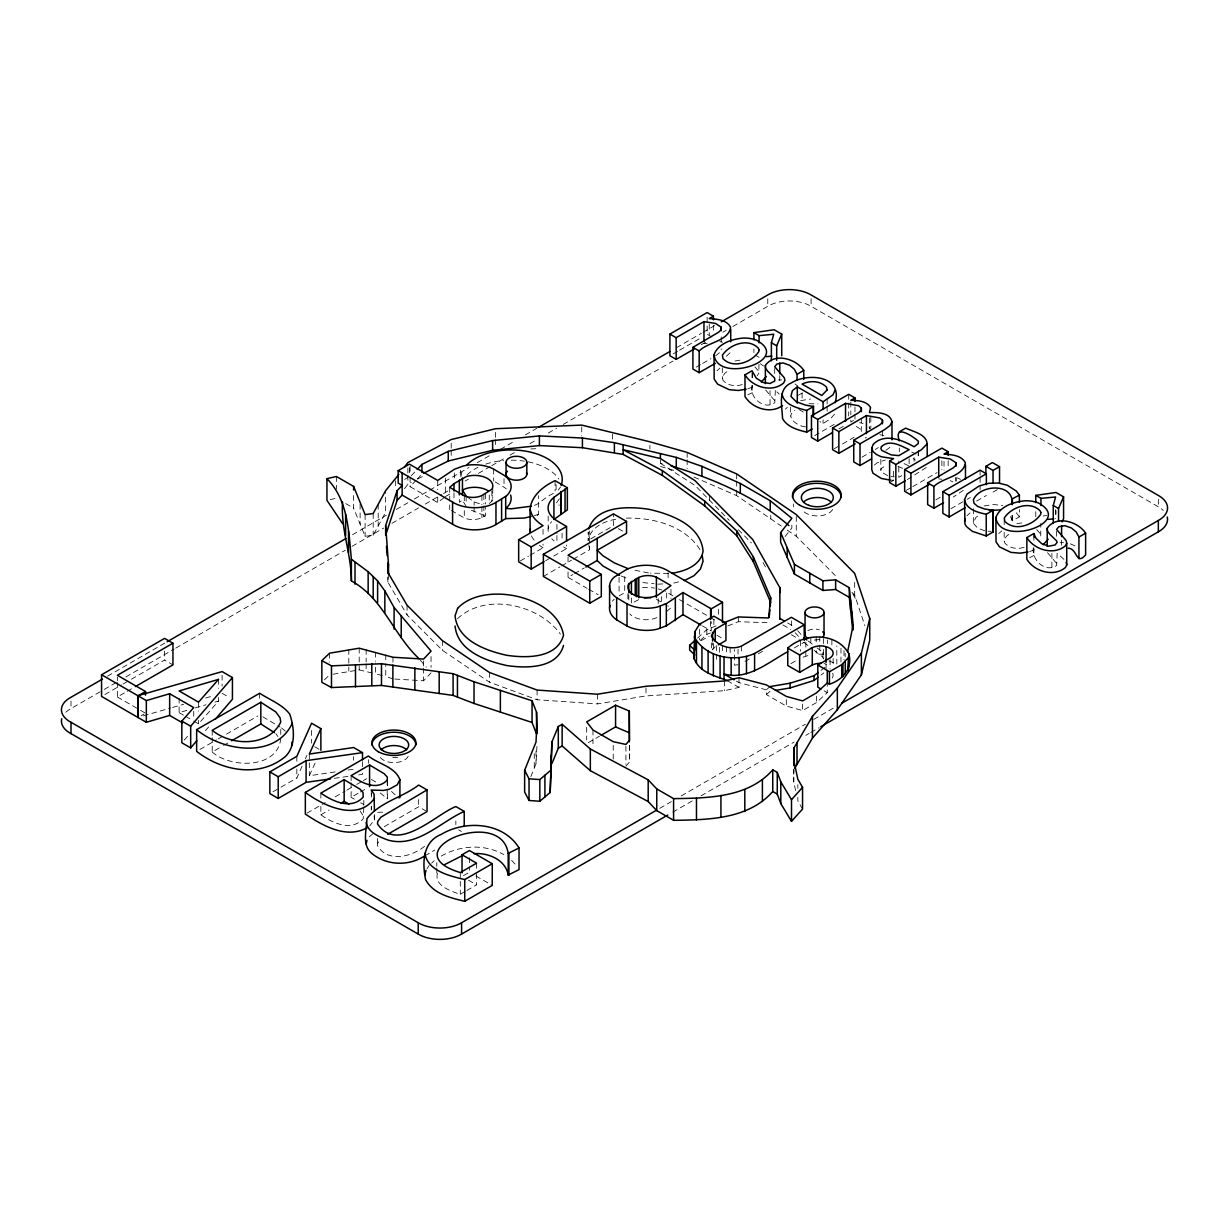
<?xml version="1.0" encoding="UTF-8"?>
<svg xmlns="http://www.w3.org/2000/svg" width="1229" height="1229" viewBox="0 0 1229 1229"><rect width="100%" height="100%" fill="white"/><g stroke="black" fill="none" stroke-linecap="round" stroke-linejoin="round"><path stroke-width="0.75" stroke-dasharray="5 3.75" d="M795.609 790.539L793.75 781.89L793.888 769.769M984.736 530.759L977.623 528.117L973.353 523.262L975.672 517.639L979.544 514.782M758.954 364.276L758.861 373.232L757.218 375.705M1040.733 535.967L1040.809 523.385M530.82 776.651L535.998 763.793L536.919 746.31M742.239 384.539C735.679 386.812 727.676 385.691 722.944 380.299L722.437 376.888L724.926 373.155L729.043 370.206M1024.095 547.274C1017.535 549.547 1009.531 548.411 1004.8 543.034L1004.308 539.608L1006.781 535.89L1010.899 532.94M738.998 677.732L738.998 687.41L724.603 690.667L645.993 695.937L597.494 703.894L537.088 699.747L489.465 682.172L442.363 650.264L407.06 614.915L387.842 582.054L388.502 574.204M424.558 846.305C411.838 856.874 387.135 862.958 377.503 845.629L377.733 843.186L379.869 840.298M460.814 476.944L461.996 471.767A50.988 29.435 0 0 1 463.64 468.833M805.533 426.832C797.882 426.555 784.025 416.923 794.84 410.455M363.799 807.637L363.2 818.791C351.417 831.833 332.613 823.077 320.877 814.796L320.877 805.763M465.176 891.44L460.291 894.266C450.813 891.24 432.439 885.064 438 871.807M887.63 475.638L881.838 472.182L880.84 470.2L881.516 468.249L886.8 465.146M775.299 390.484L774.808 402.682C764.576 410.594 748.569 397.551 752.348 385.43M1057.17 553.219L1056.663 565.401C1044.711 574.081 1028.811 557.52 1034.204 544.555M280.965 787.174L296.834 778.018L302.257 765.821M305.36 758.861L306.912 755.374M335.164 771.935L309.324 775.745L315.484 762.18M353.614 495.456L353.614 508.115L365.105 536.305L373.186 535.214L385.599 512.401L385.599 490.709M374.415 814.566L374.415 819.989L369.806 825.78M834.537 414.127L830.358 418.966L823.092 423.467L819.866 421.608M427.047 868.703L429.105 865.523M558.289 490.079L560.501 487.007M559.395 498.774L556.092 503.383L559.303 505.227M730.072 352.815L724.664 357.731M404.479 488.727L407.874 484.257L411.208 482.49M785.116 536.535L791.845 527.963L791.845 523.124M625.914 766.128L629.509 761.903L629.509 745.619M715.232 646.684L712.59 649.772L712.59 642.828M205.412 730.717L210.328 725.002M193.69 721.054L198.545 723.85L218.516 701.083L218.516 697.473M184.212 740.088L188.959 734.712M394.878 679.053L423.606 680.774L431.056 672.801M411.269 475.715L414.834 471.951M444.068 497.622L437.708 502.6L410.087 486.653L416.017 480.37M417.199 479.11L421.946 474.071M537.242 515.596L538.41 514.367L538.41 495.625M457.587 618.648C485.639 592.163 539.024 604.453 560.424 634.133M926.251 467.512L906.987 479.786M324.425 679.852L328.281 676.134M785.377 409.165L787.313 407.337M967.008 515.765L970.034 512.939M431.64 863.142L434.16 860.761M766.358 694.569L769.984 691.328L769.984 686.581L766.358 689.822L766.358 694.569L786.33 706.091L802.629 710.562L816.409 702.619L827.271 692.649L827.271 682.971M697.596 638.066L706.844 629.632L719.088 624.701M700.238 640.401L706.844 634.379L710.331 632.966M716.937 370.82L719.917 368.132M998.793 533.555L1001.789 530.867M489.265 503.521L491.877 501.186A18.251 10.539 0 0 0 492.445 495.733M666.671 611.458L670.973 607.74L667.731 605.866M369.376 836.78L373.493 833.231M874.449 465.038L877.014 462.872L885.233 460.015M821.003 670.358L826.61 666.057L826.072 664.09L824.075 663.599M821.003 675.105L823.799 672.954M885.894 450.336L890.057 447.233M963.367 490.294L953.258 497.038M865.17 438.077L866.445 437.247M715.616 355.842L721.239 351.294L721.193 348.867M875.278 449.476L878.305 447.571M404.618 479.402L407.844 477.528M107.461 676.211L165.454 642.721M352.508 534.723L386.352 515.197M396.276 509.467L407.844 502.784M414.465 498.959L469.032 467.45M477.298 462.688L490.525 455.053M500.449 449.307L515.397 440.689M525.367 434.928L536.981 428.23M676.457 347.699L701.36 333.32M703.019 332.368L714.633 325.654M673.139 353.891L677.993 351.095M679.622 350.157L702.281 337.069M65.844 712.19A29.358 16.945 0 0 1 71.005 708.595L102.606 690.36M104.265 689.392L119.228 680.758M125.88 676.918L174.103 649.066M175.778 648.113L345.395 550.177M352.047 546.337L383.632 528.101M391.943 523.308L418.551 507.946M425.203 504.105L441.841 494.504M443.5 493.536L450.152 489.695M465.115 481.061L468.449 479.141M478.419 473.38L490.064 466.651M491.723 465.699L503.368 458.97M510.02 455.129L516.672 451.289M529.976 443.608L536.627 439.767M548.257 433.054L556.583 428.26M563.235 424.42L672.985 361.049M701.252 344.734L707.904 340.894M722.867 332.245L726.201 330.324M732.853 326.484L767.772 306.328A29.926 17.267 0 0 1 811.109 306.328L1158.348 506.794A30.111 17.39 0 0 1 1163.325 510.434M445.344 496.624L451.35 493.152M104.88 694.523L121.456 684.952M123.115 684L129.752 680.175M131.411 679.207L164.563 660.065L172.951 664.904M117.385 682.525L117.385 696.981L125.558 692.265M127.201 691.328L132.102 688.486M696.167 367.164L701.068 364.337M702.696 363.4L710.854 358.684M141.058 715.8L144.039 714.08M747.8 394.908L752.348 392.665M798.404 395.216L802.414 392.896M520.297 560.916L528.424 556.23M530.037 555.293L543.034 547.781L543.034 544.094M199.958 749.413L216.534 739.843M218.194 738.89L224.83 735.065M226.489 734.112L257.982 715.923M212.218 737.554L212.218 752.025L221.942 746.402M223.555 745.465L230.038 741.732M545.645 560.716L552.082 557.014M553.68 556.076L566.554 548.656L566.554 544.969M543.372 576.447L559.902 566.892M561.561 565.939L571.47 560.224M573.129 559.256L589.659 549.716L589.659 530.989M568.044 571.808L568.044 577.338L572.898 574.527M574.511 573.59L584.236 567.982M814.704 435.634L835.751 423.483M838.992 428.844L845.537 425.065M853.587 420.41L850.837 422.008L850.837 416.585M834.261 448.739L840.882 444.913M842.541 443.961L854.14 437.263M273.022 791.768L279.367 788.096M862.021 457.127L870.301 452.333M307.004 813.137L325.239 802.614M335.179 796.868L345.134 791.123M346.793 790.155L355.089 785.377M356.748 784.425L361.71 781.552M363.369 780.584L366.688 778.679M889.612 482.613L893.575 480.324L893.575 467.665M901.733 475.623L898.783 477.328L898.783 461.059M320.877 814.796L329.188 810.003M351.125 782.873L351.125 797.329L358.807 792.889M360.343 792.014L366.503 788.465M906.265 490.356L911.119 487.56M912.748 486.623L937.036 472.597M935.807 499.865L940.707 497.038M384.262 826.625L418.659 806.762L427.031 811.601M950.954 508.683L965.518 500.264M967.146 499.327L970.388 497.468M976.656 501.079L986.365 495.471M993.032 492.122L999.53 488.374M588.276 742.669L599.522 736.171M744.958 661.479L751.58 657.653M758.216 653.828L763.178 650.955M424.911 855.768L434.743 850.099M1010.499 516.61L1012.343 520.896L1019.379 516.841L1019.379 509.605M794.349 647.913L804.288 642.168M790.908 663.66L797.237 660.019M463.502 875.616L469.386 872.206L469.386 866.783M1029.656 557.643L1034.204 555.4M466.805 890.503L476.575 884.865L476.575 872.206M659.743 808.344L671.326 801.646M681.265 795.916L805.471 724.204M813.752 719.426L835.274 706.998M672.77 812.154L692.726 800.647M701.037 795.839L794.164 742.07M805.809 735.357L809.128 733.436M810.787 732.469L819.113 727.676M701.114 640.693L709.087 636.223M619.078 595.865L624.716 592.731L624.716 574.281M417.875 478.941L422.868 476.284M451.32 510.465L464.285 517.947A14.287 8.25 0 0 0 481.891 517.67L485.455 515.95L485.455 507.423M441.211 856.091C460.061 845.153 484.641 843.678 503.829 854.616M538.41 514.367L534.431 515.658M727.845 625.93L738.352 621.69L768.601 622.734M656.916 617.588L654.274 618.617A18.251 10.539 0 0 1 629.786 613.901M803.121 657.131L810.833 654.734M747.754 388.856L752.501 387.089M1029.61 551.575L1034.357 549.824M179.127 698.18L179.127 712.636L188.083 710.009M195.242 707.919L205.98 704.755M214.937 702.128L218.516 701.083M143.363 715.831L170.831 707.965M172.659 707.443L183.659 704.294M205.627 698.011L211.127 696.444M534.431 505.426L539.546 502.953A68.01 39.267 0 0 1 555.093 492.568M615.698 519.314C603.808 521.188 590.258 527.625 588.107 540.699L588.107 532.172M673.738 583.068L680.789 581.425M734.988 360.988L741.41 359.928M1016.844 523.723L1023.281 522.648M800.724 400.608L810.618 399.026M330.109 499.619L336.439 498.206M984.122 505.949L993.631 504.52L1002.864 505.518M333.074 674.214L359.191 669.897L373.877 673.415M738.045 664.705L734.527 665.227L734.527 649.573M348.084 770.03L353.614 769.216M1043.129 516.011L1046.816 515.489M334.303 778.341L349.343 776.206M358.745 774.884L362.509 774.347L362.509 768.924M808.974 403.726L817.93 403.865M817.101 647.898L822.938 652.43L823.415 654.212L816.179 654.166L816.179 650.694M626.283 518.146C653.229 517.424 685.106 525.72 700.131 549.87M668.438 573.436L650.356 573.144M657.838 584.159L663.138 583.913M530.836 448.923L538.379 448.616M377.672 812.323L383.602 812.123M778.326 379.945L781.69 379.93M1060.181 542.68L1063.546 542.65M889.95 480.063L893.575 480.324M891.133 476.545L894.19 476.852M648.482 572.944L633.626 570.01M642.859 582.577L654.089 583.76M703.971 343.337L707.213 343.705M938.726 478.864L941.967 479.233M987.993 531.128L991.265 531.512M879.841 434.667L883.881 435.588M660.403 460.138L660.403 463.302L665.688 464.562M382.311 675.52L375.429 673.891L375.429 663.03M859.532 422.622L863.096 423.498M766.358 689.822L738.998 682.663L735.679 680.743M719.917 341.601L722.452 342.292M660.526 466.528L674.736 470.584M467.481 497.13L474.117 501.893L482.214 504.627M471.46 510.219L485.455 515.95M392.957 678.946L385.752 676.349L385.752 663.691M828.991 660.833L836.826 664.274L836.826 645.839M898.046 466.452L902.916 468.418M621.29 576.017L628.08 578.844M856.244 426.417L861.345 429.72L861.268 431.947L861.345 418.874M694.001 477.082L736.693 495.64L781.291 526.058M1070.351 543.832L1076.819 546.659M950.201 480.662L952.89 481.845M957.207 477.835L960.494 479.341M911.749 452.057L915.958 454.054M904.098 463.625L910.781 466.851M360.65 802.829L363.738 804.396M755.205 355.089L759.092 357.332M711.837 336.976L707.136 334.273L707.136 316.191M798.911 409.503L803.751 412.299M787.605 622.903L793.873 626.529M618.341 528.608L623.257 531.435M782.904 624.931L790.739 629.463M791.353 634.702L799.357 639.326M672.985 595.881L668.1 593.054A29.588 17.083 0 0 0 665.181 591.426M679.483 599.629L708.78 616.543M710.408 617.48L716.922 621.244M824.121 690.821L827.271 692.649M656.394 599.306L666.118 604.929M702.466 625.914L711.238 630.969L711.238 621.751M716.891 635.285L722.913 638.757M568.044 577.338L587.047 588.307M588.63 589.229L598.139 594.713M727.368 680.682L738.998 687.41M345.81 503.613L353.614 508.115M222.111 693.294L229.485 697.55M262.837 716.799L280.058 727.061M314.67 746.725L320.877 750.304M371.388 779.478L375.936 782.105M458.647 829.852L461.428 831.465M351.125 797.329L354.305 799.173M475.915 875.985L492.245 885.402M179.127 712.636L183.981 715.447M185.594 716.384L192.077 720.117M468.495 880.194L476.575 884.865M117.385 696.981L138.908 709.41M140.567 710.362L145.529 713.219M212.218 752.025C230.852 768.571 277.954 769.016 280.75 738.399M563.558 546.92L566.554 548.656M495.149 481.891L504.028 487.176A30.279 17.483 0 0 1 506.302 488.942M380.268 792.982L387.381 798.881L387.381 793.458M391.498 791.43L399.072 798.389M660.403 463.302L695.015 485.424L729.212 520.297M913.178 458.571L915.39 460.045M787.282 530.145L796.284 536.29L837.425 577.691M760.29 363.753L763.547 366.012M794.963 383.924L797.698 385.952M808.344 641.092L815.641 646.761M803.966 642.444L812.722 649.25M814.182 650.387L822.938 657.177L823.415 658.959L823.415 645.517M281.579 728.014L286.603 732.054M1036.738 529.607L1040.809 534.231M754.883 366.872L758.954 371.511M1063.945 559.364L1058.753 554.586M511.617 860.392L515.75 864.863M776.882 391.851L779.294 394.079M852.02 592.393L854.677 595.066L864.878 625.684M738.337 529.622L751.395 542.926M360.036 810.879L363.799 816.686M797.667 630.723L803.966 637.697M795.148 632.674L798.927 636.868M420.318 660.142L426.294 667.178M1016.291 512.754L1019.379 516.841M275.803 733.621L277.923 736.524M868.949 426.924L870.562 429.151M1047.492 552.666L1057.17 564.065M765.636 389.946L775.299 401.345M466.144 506.409L462.457 500.188L459.339 502.262L459.339 496.731M589.659 549.716L588.368 542.404M802.552 809.066L797.836 800.924L797.836 797.314M852.849 593.945L856.398 600.198M763.009 562.559L766.773 569.227M531.558 535.936L531.788 536.551A50.189 28.974 0 0 0 534.554 540.606M588.368 532.172L589.659 539.5L613.44 525.766L613.44 513.86M374.108 815.872L374.415 819.989M629.386 745.511L629.509 761.903M1158.348 499.235L1158.348 506.794M1061.61 540.161L1061.61 545.584M1056.556 531.266L1056.556 536.689M1056.018 510.557L1056.018 514.168M1055.619 509.636L1055.619 518.669M1051.901 553.449L1051.901 567.921M1035.77 511.648L1035.77 517.071M1033.881 535.322L1033.881 540.745M1033.881 547.965L1033.881 555.201M1012.343 515.473L1012.343 520.896M1011.974 515.274L1011.974 520.697M1004.185 519.683L1004.185 525.106M1004.185 532.326L1004.185 541.374M980.097 470.169L980.097 475.592M980.097 477.39L980.097 490.048M973.353 508.791L973.353 523.262M955.993 477.789L955.993 481.415M955.947 477.159L955.947 480.785M948.158 460.767L948.158 467.988M944.026 461.336L944.026 470.384M941.89 460.752L941.89 469.801M918.416 450.398L918.416 457.634M918.201 450.874L918.201 458.11M914.115 457.618L914.115 461.244M909.122 458.709L909.122 464.132M899.321 448.063L899.321 451.688M882.483 431.072L882.483 436.495M880.84 459.354L880.84 470.2M870.823 417.138L870.823 427.984M869.502 417.968L869.502 428.813M854.969 406.968L854.969 412.391M854.969 414.188L854.969 419.611M854.677 582.408L854.677 595.066M850.837 402.113L850.837 414.772M848.701 394.309L848.701 416.001M845.183 653.306L845.183 656.87M844 650.571L844 659.789M840.974 648.236L840.974 662.984M833.124 658.452L833.124 665.826M831.879 639.863L831.879 647.237M830.097 659.789L830.097 669.006M827.547 639.956L827.547 643.658M827.132 398.979L827.132 404.402M827.132 406.2L827.132 411.623M826.072 664.09L826.072 668.837M823.415 638.573L823.415 643.781M823.092 419.857L823.092 423.467M822.938 652.43L822.938 657.177M819.789 636.392L819.789 643.351M819.789 645.087L819.789 653.782M816.179 636.776L816.179 643.735M816.409 696.152L816.409 702.619M811.109 298.77L811.109 306.328M810.833 637.344L810.833 646.039M805.825 642.168L805.825 649.127M805.825 650.863L805.825 656.071M802.629 704.109L802.629 710.562M802.091 393.142L802.091 400.377M800.402 640.801L800.402 651.232M797.836 784.655L797.836 788.281M796.284 516.395L796.284 536.29M793.75 769.231L793.75 781.89M793.35 503.951L793.35 506.886M791.353 620.783L791.353 627.742M790.631 407.152L790.631 416.185M786.33 699.639L786.33 706.091M779.754 375.613L779.754 382.849M774.7 368.531L774.7 373.954M770.783 515.274L770.783 518.884M770.03 390.73L770.03 405.186M767.772 298.77L767.772 306.328M753.915 348.913L753.915 352.539M752.348 372.786L752.348 378.209M752.01 372.587L752.01 378.01M752.01 385.245L752.01 392.481M741.64 646.008L741.64 654.704M738.352 616.943L738.352 621.69M738.045 649.05L738.045 654.274M736.693 473.933L736.693 479.356M736.693 481.169L736.693 488.405M736.693 490.202L736.693 495.64M730.134 647.76L730.134 654.719M726.4 646.884L726.4 653.828M724.603 680.974L724.603 690.667M722.575 645.655L722.575 654.35M722.329 367.794L722.329 378.64M721.239 336.838L721.239 342.261M719.411 647.299L719.411 652.522M718.55 609.261L718.55 614.807M716.476 645.609L716.476 652.553M716.476 654.289L716.476 659.512M713.865 619.631L713.865 626.59M713.404 325.224L713.404 332.46M713.45 643.305L713.45 650.249M711.361 642.905L711.361 649.864M710.592 621.382L710.592 630.6M709.625 495.594L709.625 500.341M709.271 323.995L709.271 334.841M706.844 629.632L706.844 634.379M699.516 629.417L699.516 639.848M687.165 452.426L687.165 457.849M687.165 459.661L687.165 468.695M670.973 589.29L670.973 598.508M668.1 572.76L668.1 580.149M666.671 593.008L666.671 600.397M661.34 596.557L661.34 603.931M658.222 598.631L658.222 604.161M649.88 445.42L649.88 449.031M645.993 687.871L645.993 695.937M631.414 597.985L631.414 603.516L638.788 599.598A14.287 8.25 0 0 1 640.063 599.045M628.802 594.775L628.802 602.164M627.896 593.791L627.896 601.165M625.914 746.249L625.914 764.33M619.078 577.415L619.078 594.022M613.225 745.296L613.225 759.768M612.426 434.098L612.426 439.521M597.494 694.216L597.494 703.894M592.977 729.995L592.977 746.264M586.679 727.322L586.679 739.981M581.732 426.909L581.732 435.942M568.044 557.044L568.044 564.418M562.068 533.14L562.068 540.514M556.921 524.414L556.921 533.647M556.921 535.491L556.921 542.865M556.092 484.641L556.092 491.446M555.093 480.662L555.093 490.878M548.165 516.026L548.165 528.946M543.034 529.346L543.034 536.72M537.088 690.068L537.088 699.747M535.998 751.134L535.998 763.793M534.262 753.654L534.262 768.125M504.028 478.665L504.028 487.176M495.564 432.331L495.564 437.754M495.564 439.567L495.564 446.788M493.659 469.109L493.659 481.015M492.783 488.282L492.783 498.482M491.877 490.986L491.877 501.186M489.465 672.493L489.465 682.172M489.265 495.01L489.265 501.816M485.455 493.812L485.455 504.028M483.873 494.642L483.873 503.859M483.873 505.703L483.873 516.764M481.891 495.533L481.891 504.766M481.891 506.609L481.891 517.67M476.575 863.173L476.575 870.409M474.117 501.893L474.117 505.303M474.117 507.009L474.117 512.124M469.386 857.75L469.386 864.986M466.144 496.178L466.144 504.704M464.285 495.809L464.285 503.199M464.285 510.573L464.285 517.947M460.429 470.169L460.429 476.975M460.291 872.575L460.291 894.266M455.851 821.003L455.851 824.628M454.346 472.981L454.346 478.511M454.008 492.89L454.008 498.421M451.197 443.162L451.197 448.585M451.197 450.398L451.197 457.618M449.706 487.391L449.706 509.528M445.344 478.173L445.344 494.78M442.363 640.586L442.363 650.264M437.708 480.462L437.708 489.695M437.708 497.069L437.708 502.6M436.802 862.681L436.802 866.291M436.802 868.104L436.802 875.34M431.056 656.532L431.056 667.378M423.606 660.879L423.606 666.302M423.606 668.115L423.606 680.774M418.659 799.526L418.659 806.762M410.087 466.298L410.087 473.411M410.087 476.975L410.087 486.653M409.441 467.711L409.441 473.042M407.874 467.988L407.874 473.411M407.874 475.224L407.874 484.257M407.06 605.236L407.06 614.915M395.431 480.769L395.431 488.005M392.957 657.254L392.957 662.677M387.842 577.215L387.842 582.054M387.381 780.799L387.381 786.222M387.196 780.123L387.196 787.359M387.196 789.156L387.196 798.205M385.752 654.658L385.752 661.878M378.194 504.32L378.194 526.027M377.503 838.393L377.503 845.629M375.429 652.184L375.429 661.233M373.186 513.522L373.186 535.214M371.604 793.473L371.604 797.083M371.604 806.132L371.604 809.742M371.266 790.047L371.266 797.283M371.266 806.332L371.266 809.942M368.347 759.645L368.347 763.255M366.15 649.358L366.15 662.001M366.15 663.814L366.15 671.049M365.105 514.613L365.105 536.305M363.799 800.402L363.799 805.84M362.509 761.688L362.509 767.111M360.112 504.167L360.112 524.061M359.191 648.205L359.191 669.897M353.614 756.557L353.614 760.183M351.125 775.637L351.125 781.06M348.806 649.434L348.806 671.126M336.439 476.514L336.439 489.157M329.572 653.198L329.572 662.247M320.877 793.104L320.877 798.527M311.567 730.472L311.567 743.13M309.324 754.053L309.324 775.745M296.834 756.311L296.834 761.734M296.834 768.97L296.834 778.018M280.75 729.365L280.75 736.601M259.642 693.264L259.642 700.499M222.111 675.213L222.111 686.059M218.516 679.391L218.516 688.424M212.218 730.318L212.218 735.756M198.545 702.158L198.545 711.192M198.545 720.24L198.545 723.85M193.721 711.253L193.721 716.676M164.563 651.032L164.563 660.065M117.385 677.102L117.385 680.712M71.005 701.037L71.005 708.595M408.182 756.296A14.779 8.526 0 0 1 393.91 762.61A14.779 8.526 0 0 1 379.638 756.296M397.735 757.433A21.999 12.705 0 0 1 390.085 757.433M832.586 509.482A15.977 9.217 0 0 1 818.775 515.903A15.977 9.217 0 0 1 803.198 511.003M543.034 547.781A50.189 28.974 0 0 1 539.423 545.277M554.125 540.914A32.046 18.496 0 0 1 551.806 538.748M548.18 531.481A32.046 18.496 0 0 1 551.652 521.649M612.38 601.196A30.279 17.483 0 0 1 614.223 599.26M642.49 587.554A29.588 17.083 0 0 1 654.535 588.123M658.329 588.937A29.588 17.083 0 0 1 661.909 590.043M467.097 474.901A50.988 29.435 0 0 1 477.989 467.312M485.762 464.116A50.988 29.435 0 0 1 503.644 460.506M511.249 460.168A50.988 29.435 0 0 1 524.445 461.182M528.071 461.827A50.988 29.435 0 0 1 558.857 479.064M819.282 639.28A9.479 5.469 0 0 1 812.092 639.833M807.837 630.661A9.479 5.469 0 0 1 819.282 629.801M832.617 673.262A12.628 7.282 0 0 1 831.818 678.562"/><path stroke-width="1.5" d="M779.785 619.308L779.893 587.785L752.701 539.5L695.015 480.677L660.403 458.555L623.149 449.691L662.339 470.615L704.724 501.125L736.801 531.005L753.362 556.937L770.691 597.755L770.306 606.174M404.479 467.035L407.874 462.565L451.197 439.552L495.564 428.721L581.732 425.096L649.88 441.795L687.165 452.426L736.693 473.933L796.284 514.598L854.677 573.375L869.733 618.556L861.391 653.183L837.348 688.071L812.446 716.369L793.888 748.062L793.75 760.198L797.836 779.232L802.552 787.374L802.552 809.066L791.507 821.356L780.814 803.597L777.266 794.118L777.266 772.426L772.749 769.815C748.338 797.759 707.889 798.128 673.584 798.635L656.762 788.926L648.19 779.847L590.335 748.983L562.145 724.296L558.304 726.508L551.898 741.947L550.177 792.475L539.823 801.262L529.038 800.478L524.629 791.998L524.629 770.291L535.998 742.101L536.919 724.618L536.535 712.252L532.049 700.76L474.025 681.772L453.086 673.707L381.482 663.752L331.492 665.857L321.844 660.634L329.572 653.198L359.191 648.205L392.957 657.254L423.606 659.067L431.056 651.109L394.094 607.51L384.846 590.919L377.61 580.902L368.147 571.731L351.386 559.241C348.606 531.036 348.176 500.249 326.945 478.634L336.439 476.514L353.614 486.423L365.105 514.613L373.186 513.522L385.599 490.709L398.826 474.486M832.448 432.623L817.731 441.119L811.463 437.493L811.463 415.801L817.731 419.427L845.537 403.373L858.641 405.739L861.345 408.028L861.268 410.256L858.687 412.714L832.601 428.015L832.601 449.706L838.869 453.317L855.2 443.884M832.601 428.015L838.869 431.625L866.445 415.556L879.78 417.937L882.483 420.226L882.407 422.469L879.826 424.911L853.74 440.212L853.74 461.904L860.008 465.53L871.438 458.924M550.177 792.475L551.898 741.947M398.181 470.661L452.579 502.077A29.588 17.083 0 0 0 495.963 502.4L506.456 495.871A30.279 17.483 0 0 0 504.028 475.27L493.659 469.109A28.897 16.684 0 0 0 463.394 465.945L454.346 469.294L437.708 480.462L409.441 464.147L398.181 470.661L398.181 483.12L402.144 485.409L397.059 490.786L385.645 525.597L388.502 564.526L387.842 572.376L407.06 605.236L442.363 640.586L489.465 672.493L537.088 690.068L597.494 694.216L645.993 686.258L724.603 680.974L738.998 677.732L766.358 684.891L786.33 696.413L802.629 700.883L816.409 692.926L827.271 682.971L827.271 670.512M827.271 682.971L829.437 684.215C842.894 679.698 852.941 668.499 848.793 653.598C836.672 632.321 804.887 632.597 787.743 648.113L787.743 665.488L799.633 672.355L812.292 665.043A12.628 7.282 0 0 1 820.987 663.291M848.563 668.422L848.793 653.598M770.691 597.755L768.601 617.987L738.352 616.943L724.342 622.581M769.17 617.219L769.922 609.861M727.368 680.682C715.186 675.873 699.7 672.586 694.216 658.852L694.861 631.66L699.516 624.209L713.865 616.159L725.924 623.118L725.924 640.509L718.289 644.918M694.216 658.852L694.723 632.812M530.129 532.295L530.022 509.359L531.128 503.89A68.01 39.267 0 0 1 537.242 493.474L539.546 491.047A68.01 39.267 0 0 1 555.093 480.662L567.352 487.744L567.352 509.881L553.926 519.468L553.926 497.346L567.352 487.744M530.022 531.496L530.406 528.747M847.549 652.061L853.187 625.054L849.3 587.708L835.628 579.811L822.908 580.795L794.41 564.357L780.63 532.572L791.845 518.285L770.23 500.741L740.304 483.458L701.913 466.329L676.288 457.403L614.377 442.686L582.423 438.031L539.393 435.911L492.629 440.596L448.262 451.335L421.946 464.393L417.199 469.432M424.911 855.768C409.073 866.245 387.212 865.754 372.279 853.832C361.418 845.767 366.688 829.928 366.949 818.606C379.653 802.138 402.559 797.421 418.659 785.07L427.031 789.909L427.031 811.601L387.719 834.291M366.15 844.016L366.949 840.298M812.169 428.967L806.7 432.132C797.759 429.95 787.282 427.185 782.535 418.536C782.243 406.599 777.097 388.917 791.353 382.941C807.284 372.648 843.217 375.398 835.136 402.697M367.41 827.609C346.455 839.392 322.858 825.704 305.345 814.09L305.345 792.398L368.347 756.019C378.24 763.946 395.016 766.758 399.901 779.601L397.228 784.824L389.101 789.295L383.602 790.431L371.266 790.047L374.108 794.18L374.415 810.956M794.671 768.417L812.446 738.076L837.348 709.763L861.391 674.875L869.733 640.248L869.733 618.556M1011.974 504.428C1014.801 482.782 980.327 483.934 973.399 499.727L974.044 503.291L977.623 506.425L984.736 509.067L993.262 510.219L993.262 531.911L986.226 535.967L972.293 531.312L966.44 526.565L964.949 524L964.535 499.635L967.008 494.073L979.221 485.947L988.93 483.258L998.255 483.012L1007.258 485.225L1016.291 491.062L1019.379 495.149L1019.379 502.384M964.535 521.326L965.195 518.577M462.027 872.851L462.027 854.769L469.386 850.514L492.245 863.71L492.245 885.402L464.731 901.287C450.321 897.861 433.084 893.79 425.587 879.626C422.177 862.819 422.622 841.727 441.211 834.399C465.468 819.789 503.291 822.14 519.022 847.949L519.022 869.64L508.191 875.063C505.764 859.793 488.067 852.465 474.025 853.679M424.835 875.017L426.002 870.286M835.136 390.054L832.985 394.832L823.092 401.775L797.298 386.874L792.382 390.653L790.908 396.399L796.223 401.699L805.533 405.14L813.537 406.492L813.537 415.525M771.382 360.819L771.382 342.737L773.748 334.242L759.092 335.64L753.915 332.644L753.915 339.88M1053.253 523.539L1053.253 505.457L1055.619 496.977L1040.948 498.359L1035.77 495.379L1035.77 502.615M847.872 670.619L848.563 655.963M397.059 490.786L397.059 500.464L385.645 535.291L385.645 525.597M714.049 354.643C718.212 343.413 732.054 339.096 743.038 338.067A20.985 12.121 0 0 1 756.388 340.187C793.442 360.066 717.26 384.769 714.049 354.643L714.157 379.085L717.628 384.139L729.043 389.624L738.168 390.469L746.157 389.224M995.905 517.378C1000.068 506.133 1013.925 501.816 1024.894 500.802A20.985 12.121 0 0 1 1038.259 502.922C1075.298 522.786 999.116 547.504 995.905 517.378L996.028 541.82L999.484 546.859L1010.899 552.359L1020.024 553.188L1028.012 551.959M713.404 319.801L713.404 316.191L709.271 318.572C716.768 319.141 726.708 319.648 730.61 327.283C728.812 341.109 707.412 342.23 699.178 350.972L692.91 347.361L692.91 369.053L699.178 372.664L715.293 363.369M948.158 455.344L948.158 451.719L944.026 454.115C951.507 454.669 961.462 455.176 965.364 462.811C963.567 476.637 942.151 477.758 933.917 486.5L927.649 482.889L927.649 504.581L933.917 508.191L943.595 502.615M292.272 723.282C275.45 759.384 222.541 751.365 196.64 729.642L196.64 751.334C221.604 771.029 259.534 778.31 285.497 756.419C296.327 745.834 294.207 727.046 289.691 713.988C281.979 704.278 269.781 699.839 259.642 693.264L196.64 729.642M588.645 528.9C596.526 505.457 628.127 506.333 648.328 509.175C670.45 514.091 700.607 524.86 703.08 551.053C700.653 565.617 684.799 571.27 671.971 573.267M563.527 645.44C557.09 668.837 526.181 668.407 506.732 665.534C485.854 660.895 457.403 650.725 455.068 626.022M725.924 623.118L715.232 629.294L711.361 635.946C716.661 646.024 731.194 650.571 741.64 646.008L791.353 617.311L804.288 624.778L754.591 653.49C734.327 662.615 705.108 657.361 694.216 636.73M889.95 480.063L881.301 478.465L872.974 473.211L871.776 469.693L871.776 448.001L873.158 444.437C884.481 432.669 902.224 440.043 914.115 446.772L918.201 443.654L918.416 441.365C913.608 436.602 893.191 423.129 899.321 440.842M551.898 763.639L558.304 748.2L558.304 726.508M776.682 360.266L776.682 345.795L781.721 334.119L774.147 329.741L753.915 332.644M1058.553 521.173L1058.553 508.529L1063.577 496.839L1056.018 492.476L1035.77 495.379M1062.148 521.879L1063.577 518.53L1063.577 496.839M330.54 778.879L306.098 782.335L278.215 798.435L269.842 793.596L269.842 771.904L296.834 756.311L311.567 723.236L320.877 728.613L309.324 754.053L353.614 747.524L362.509 752.655L362.509 759.891M899.321 431.794L905.681 428.122C913.086 431.686 926.328 433.975 927.204 443.807L921.32 449.814L895.849 464.516L889.612 460.921L889.612 482.613L895.849 486.223L905.404 480.708M1085.622 533.171L1078.924 537.027L1076.235 532.019L1071.381 527.948L1064.852 525.674L1058.784 526.719L1056.556 529.453L1066.188 540.56L1066.726 543.233L1065.466 545.784C1053.775 555.677 1034.449 549.947 1026.845 537.565L1033.881 533.509L1035.97 538.194L1041.608 543.602L1048.583 546.198L1055.02 545.015L1057.17 542.373L1056.51 540.791L1049.612 534.016L1047.492 530.974L1047.231 528.224C1056.11 514.951 1078.063 521.449 1085.622 533.171L1085.622 554.863C1075.836 566.093 1077.649 548.549 1068.201 548.18M1066.726 543.233L1066.726 564.941L1065.466 567.475C1053.775 577.384 1034.449 571.639 1026.845 559.272L1026.845 537.565M854.969 401.53L854.969 397.919L850.837 400.301C857.719 400.531 866.537 400.808 870.562 407.46L869.502 412.545C877.122 412.452 890.042 412.391 891.977 421.747L890.057 425.541L884.511 429.689L860.008 443.823L853.74 440.212M374.415 798.297C357.777 822.017 323.396 805.886 305.345 792.398M765.375 383.571L765.375 365.489C774.239 352.231 796.208 358.714 803.766 370.436L803.766 379.469M766.343 376.489L761.35 381.989M1048.199 539.208L1043.206 544.708M182.491 722.836L169.648 715.432L146.328 722.283L101.561 696.444L101.561 674.752L146.328 700.591L169.648 693.724L193.721 707.627L181.831 721.085L181.831 742.792L190.679 747.893L190.679 726.201L232.435 677.563L222.111 671.602L137.863 695.706L137.863 717.398M190.679 747.893L196.824 740.734M215.244 719.288L232.435 699.255L232.435 677.563M820.957 688.993L817.792 687.165L817.792 665.043L829.437 671.756L841.742 664.659L847.872 658.176M791.507 821.356L791.507 799.664L802.552 787.374M397.059 500.464L402.144 495.087L402.144 472.95M562.145 724.296L562.145 745.988L590.335 770.675L648.19 801.554L656.762 810.618L673.584 820.327C707.889 819.82 748.338 819.451 772.749 791.507L772.749 769.815M694.723 654.949L689.669 650.033L689.669 645.286L694.953 640.463M628.802 583.714L638.788 577.461A14.287 8.25 0 0 1 656.394 577.184L670.973 585.603L658.222 594.944L654.274 596.48A18.251 10.539 0 0 1 634.149 595.005A18.251 10.539 0 0 1 628.802 583.714L628.802 592.931M454.008 483.673L449.706 487.391L464.285 495.809A14.287 8.25 0 0 0 481.891 495.533L491.877 489.28A18.251 10.539 0 0 0 486.53 477.989A18.251 10.539 0 0 0 466.406 476.514L454.008 483.673L454.008 491.047M524.629 770.291L529.038 778.787L539.823 779.57L550.177 770.783M531.112 516.457L524.445 518.039L505.687 518.623L495.963 524.537A29.588 17.083 0 0 1 452.579 524.199L402.144 495.087M722.498 602.333L668.1 570.917A29.588 17.083 0 0 0 624.716 570.594L614.223 577.123A30.279 17.483 0 0 0 616.651 597.724L627.02 603.885A28.897 16.684 0 0 0 657.285 607.049L666.333 603.7L682.971 592.532L711.238 608.847L722.498 602.333L722.498 622.627M610.045 605.39A30.279 17.483 0 0 0 616.651 619.862L627.02 626.022A28.897 16.684 0 0 0 657.285 629.187L666.333 625.838L682.971 614.654L682.971 592.532M769.984 686.581L790.078 683.201L814.013 675.735L818.207 672.509M775.468 690.406L790.078 687.948L814.013 680.482L818.207 677.256M782.535 405.555C770.737 414.342 752.378 408.52 744.989 396.537L744.989 374.845L752.01 370.774L756.342 378.24L763.301 382.511L770.03 383.494L774.808 380.99L774.654 378.071L767.756 371.281L765.636 368.254L765.375 365.489M444.606 864.617L461.827 855.86M694.155 349.005L676.165 359.39L669.897 355.765L669.897 334.073L707.136 312.565L713.404 316.191M669.897 334.073L676.165 337.698L703.971 321.645L715.462 323.427L721.193 327.175L721.239 329.602L718.642 332.199L692.91 347.361M101.561 674.752L164.563 638.373L172.951 643.213L172.951 664.904L135.359 686.596M102.483 679.084L71.005 697.258A29.358 16.945 0 0 0 71.005 722.283L71.005 733.621L418.229 934.086A30.203 17.436 0 0 0 461.582 934.086L667.777 815.042M167.113 641.768L346.056 538.456M538.64 427.262L669.805 351.54M721.285 321.829L767.772 294.975A29.926 17.267 0 0 1 811.109 294.975L1158.348 495.456A30.111 17.39 0 0 1 1158.348 520.481L1158.348 531.819L820.772 726.708M172.951 643.213L117.385 675.289L145.529 691.528L145.529 695.153M145.529 691.528L138.078 695.829L138.078 717.521M744.989 374.845C752.594 387.212 771.92 392.957 783.595 383.049L784.87 380.514L784.332 377.825L774.7 366.734L776.928 363.984L782.996 362.939L789.525 365.213L794.38 369.284L797.053 374.307L803.766 370.436M544.032 561.653L531.174 569.073L518.669 561.853L518.669 539.731L543.034 525.659A50.189 28.974 0 0 1 531.788 514.413L530.022 509.359M260.825 702.251L212.218 730.318C231.805 746.356 268.613 746.894 280.75 722.13L280.043 717.751L275.803 711.929L260.825 702.251L260.825 723.958L231.667 740.795M518.669 539.731L531.174 546.951L566.554 526.519L556.921 520.727A32.046 18.496 0 0 1 553.926 497.346M626.544 521.434L568.044 555.201L601.304 574.419L601.304 596.541L589.751 603.224L543.372 576.447L543.372 554.31L613.44 513.86L626.544 521.434L626.544 533.34L597.202 550.269L603.024 555.815L614.485 562.974L628.08 568.612M782.028 394.017C784.117 404.971 797.375 408.028 806.7 410.44L813.537 406.492M811.463 415.801L848.701 394.309L854.969 397.919M585.864 567.045L597.202 560.501L597.202 538.363M543.372 554.31L589.751 581.087L601.304 574.419M269.842 771.904L278.215 776.743L306.098 760.643L362.509 752.655M889.612 460.921L893.575 458.632L881.301 456.773L876.477 454.53L872.974 451.504L871.776 448.001M344.151 779.678L320.877 793.104C332.613 801.385 351.417 810.141 363.2 797.099L363.016 792.475L360.036 789.187L344.151 779.678L344.151 801.369L348.898 804.119M369.576 764.991L351.125 775.637C361.249 782.474 376.673 791.368 387.196 780.123L387.381 777.174L384.262 773.763L369.576 764.991L369.576 786.683M928.909 484.533L910.919 494.918L904.652 491.293L904.652 469.601L941.89 448.109L948.158 451.719M904.652 469.601L910.919 473.226L938.726 457.173L950.201 458.97L955.947 462.703L955.993 465.146L953.397 467.742L927.649 482.889M340.817 803.29L344.151 801.369M985.904 473.549L985.904 466.313L992.402 462.565L999.53 466.682L999.53 482.951M965.318 507.623L949.126 516.979L942.858 513.353L942.858 491.661L980.097 470.169L986.365 473.779L986.365 484.625M427.031 789.909L380.929 817.162L377.733 821.494L377.503 823.937C397.797 854.063 435.942 814.212 455.851 806.547L464.224 811.386L464.224 825.842M942.858 491.661L949.126 495.287L986.365 473.779M985.904 466.313L993.032 470.43L999.53 466.682M615.575 705.216L586.679 721.899L592.977 729.995L613.225 741.686L625.914 744.436L629.509 740.196L629.294 711.084L615.575 705.216L615.575 726.907L601.135 735.249M558.304 748.2L562.145 745.988M464.224 811.386C440.458 821.94 417.061 848.01 388.333 840.175C379.653 836.949 367.917 832.678 366.15 822.324M964.535 499.635C966.055 509.497 977.885 512.447 986.226 514.275L993.262 510.219M1011.974 498.989L1019.379 495.149M734.02 679.775L724.035 674.014C747.893 680.543 768.309 662.201 787.728 651.739M787.743 648.113L799.633 654.965L812.292 647.668A12.628 7.282 0 0 1 824.075 646.208L826.948 646.93A12.628 7.282 0 0 1 830.097 657.945L817.792 665.043M462.027 854.769L476.575 863.173L460.291 872.575C390.315 851.267 501.017 805.118 508.191 853.372L519.022 847.949M424.835 853.325C427.876 871.253 449.722 875.831 464.731 879.58L492.245 863.71M71.005 722.283L418.229 922.749A30.203 17.436 0 0 0 461.582 922.749L656.424 810.249M841.896 703.172L1158.348 520.481M684.307 580.595L694.016 575.694L700.407 569.104L703.08 561.269L702.327 556.153M423.59 473.257L448.262 461.013L492.629 450.29L539.393 445.589L582.423 447.709L623.149 454.438L662.339 475.362L704.724 505.872L736.801 535.752L753.362 561.684L770.691 602.502M531.112 506.225L511.249 508.821L505.687 508.391L506.456 507.777A30.279 17.483 0 0 0 510.588 495.057M989.207 510.496L1000.391 509.912M766.42 356.64L771.92 356.118M1048.276 519.36L1053.775 518.838M321.844 660.634L321.844 682.341L331.492 687.549L381.482 685.444L453.086 695.399L474.025 703.464L532.049 722.452L536.535 733.943L536.535 712.252M780.63 532.572L780.63 542.25L794.41 574.035L822.908 590.473L835.628 589.49L849.3 597.386L852.603 629.14M670.988 465.822C713.173 478.695 755.343 496.47 788.957 525.628M619.585 575.31L603.024 566.047L597.202 560.501M615.575 726.907L629.294 732.776L629.356 741.87M771.382 342.737L776.682 345.795M1053.253 505.457L1058.553 508.529M993.262 531.911L992.894 510.004M779.77 618.371L784.471 621.091M682.971 614.654L700.853 624.977M772.749 791.507L777.266 794.118M260.825 723.958L274.374 732.622M181.831 721.085L190.679 726.201M342.614 501.97C340.494 528.731 351.433 554.125 351.386 580.933C383.248 598.323 393.464 634.947 419.12 658.729M803.966 637.697L806.885 639.971M689.669 645.286L694.723 650.202M342.614 523.662L326.945 500.326L326.945 478.634M777.266 772.426L780.814 781.905L791.507 799.664M466.144 496.178L462.457 489.956L466.406 488.42A18.251 10.539 0 0 1 488.236 490.863M1066.188 562.252L1066.726 564.941M291.918 742.055L292.272 744.974M386.459 546.413L387.15 555.677M387.688 563.097L388.502 574.204L388.502 564.526M1078.924 537.027L1078.924 558.719M1061.61 525.689L1061.61 536.535M1047.231 528.224L1047.231 546.306M1040.948 498.359L1040.948 505.595M1034.204 533.709L1034.204 537.319M1012.343 499.204L1012.343 504.627M993.032 470.43L993.032 483.089M986.226 514.275L986.226 535.967M965.472 464.7L965.472 479.172M955.947 462.703L955.947 466.313M949.126 495.287L949.126 516.979M938.726 457.173L938.726 477.052M933.917 486.5L933.917 508.191M927.204 443.807L927.204 456.466M910.919 473.226L910.919 494.918M895.849 464.516L895.849 486.223M891.977 421.747L891.977 439.828M882.483 420.226L882.483 423.851M866.445 415.556L866.445 433.637M861.345 408.028L861.345 411.638M861.391 653.183L861.391 674.875M860.008 443.823L860.008 465.53M853.187 625.054L853.187 629.893M851.82 612.011L851.82 621.69M850.56 599.86L850.56 609.538M849.3 587.708L849.3 597.386M845.537 403.373L845.537 421.439M845.275 661.11L845.275 673.553M842.986 663.691L842.986 676.134M841.742 664.659L841.742 677.118M838.869 431.625L838.869 453.317M837.348 688.071L837.348 709.763M835.628 579.811L835.628 589.49M829.437 671.756L829.437 684.215M826.072 646.715L826.072 662.354M824.029 612.411A9.479 5.469 0 0 1 809.803 617.142A9.479 5.469 0 0 1 809.803 607.664A9.479 5.469 0 0 1 824.029 612.411L824.029 634.533M823.092 401.775L823.092 408.996M822.908 580.795L822.908 590.473M817.731 419.427L817.731 441.119M814.013 675.735L814.013 680.482M813.168 406.277L813.168 415.31M812.446 716.369L812.446 738.076M812.292 647.668L812.292 665.043M809.773 573.221L809.773 582.899M806.7 410.44L806.7 432.132M805.056 612.411L805.056 634.533M804.15 624.701L804.288 640.432M799.633 654.965L799.633 672.355M797.298 386.874L797.298 403.143M797.053 374.307L797.053 379.73M797.022 742.715L797.022 764.407M794.41 564.357L794.41 574.035M793.888 748.062L793.75 765.621M790.078 683.201L790.078 687.948M787.19 547.704L787.19 557.398M781.721 334.119L781.721 355.811M780.814 781.905L780.814 803.597M779.893 587.785L779.893 592.532M779.754 362.97L779.754 373.816M770.23 500.741L770.23 510.419M762.395 779.754L762.395 801.446M759.092 335.64L759.092 342.86M754.591 653.49L754.591 670.865M753.362 556.937L753.362 561.684M746.479 656.424L746.479 673.799M744.805 789.909L744.805 811.601M740.304 483.458L740.304 493.136M739.105 657.638L739.105 675.028M736.801 531.005L736.801 535.752M731.147 657.914L731.147 675.305M730.733 329.172L730.733 341.831M724.035 656.639L724.035 678.761M721.193 327.175L721.193 330.785M720.931 795.501L720.931 817.208M720.071 655.917L720.071 678.055M715.232 629.294L715.232 641.461M713.358 653.797L713.358 675.919M712.59 632.397L712.59 641.077M711.238 608.847L711.238 618.064M710.592 608.478L710.592 619.539M708.104 650.755L708.104 672.893M704.724 501.125L704.724 505.872M703.971 321.645L703.971 341.524M701.913 466.329L701.913 476.007M701.943 647.191L701.943 669.329M699.178 350.972L699.178 372.664M696.474 641.031L696.474 663.168M696.474 798.358L696.474 820.05M694.861 631.66L694.861 649.05M676.165 337.698L676.165 359.39M676.288 457.403L676.288 467.081M675.336 598.508L675.336 620.645M673.584 798.635L673.584 820.327M666.333 603.7L666.333 625.838M662.339 470.615L662.339 475.362M660.403 453.624L660.403 458.555M660.25 606.235L660.25 628.357M656.762 788.926L656.762 810.618M656.394 577.184L656.394 597.463M648.19 779.847L648.19 801.554M638.788 577.461L638.788 597.74M636.806 578.352L636.806 596.802M635.224 579.182L635.224 595.773M631.414 581.378L631.414 594.298M629.294 711.084L629.294 732.776M627.02 603.885L627.02 626.022M623.149 444.76L623.149 454.438M616.651 597.724L616.651 619.862M614.377 442.686L614.377 452.364M609.584 585.45L609.584 607.587M590.335 748.983L590.335 770.675M589.751 581.087L589.751 603.224M582.423 438.031L582.423 447.709M566.554 526.519L566.554 541.282M565.048 489.019L565.048 511.141M561.085 491.523L561.085 513.661M560.808 491.738L560.808 513.86M551.084 755.712L551.084 777.404M544.908 775.253L544.908 796.945M539.823 779.57L539.823 801.262M539.393 435.911L539.393 445.589M536.919 724.618L536.919 733.652M532.049 700.76L532.049 722.452M531.174 546.951L531.174 569.073M529.038 778.787L529.038 800.478M526.826 462.288A10.385 5.991 0 0 1 511.249 467.481A10.385 5.991 0 0 1 511.249 457.096A10.385 5.991 0 0 1 526.826 462.288L526.826 474.194M508.914 853.786L508.914 875.478M508.191 853.372L508.191 875.063M506.056 462.288L506.056 474.194M505.687 496.485L505.687 518.623M501.601 499.266L501.601 521.403M500.372 690.391L500.372 712.083M495.963 502.4L495.963 524.537M492.629 440.596L492.629 450.29M474.025 681.772L474.025 703.464M464.731 879.58L464.731 901.287M462.457 478.05L462.457 495.072M461.582 922.749L461.582 934.086M459.339 480.124L459.339 494.888M457.449 675.382L457.449 697.073M453.086 673.707L453.086 695.399M452.579 502.077L452.579 524.199M448.262 451.335L448.262 461.013M439.183 671.879L439.183 693.571M421.946 464.393L421.946 472.458M418.229 922.749L418.229 934.086M414.864 667.777L414.864 689.469M401.222 615.929L401.222 637.621M399.901 779.601L399.901 797.667M394.094 607.51L394.094 629.202M392.881 665.119L392.881 686.811M384.846 590.919L384.846 612.61M381.482 663.752L381.482 685.444M377.61 580.902L377.61 602.594M373.186 576.616L373.186 598.323M371.788 663.783L371.788 685.475M368.147 571.731L368.147 593.423M355.488 665.288L355.488 686.98M355.012 562.498L355.012 584.19M353.614 486.423L353.614 490.033M351.386 559.241L351.386 580.933M348.529 531.097L348.529 552.789M345.61 514.168L345.61 535.859M331.492 665.857L331.492 687.549M320.877 728.613L320.877 750.304M306.098 760.643L306.098 782.335M278.215 776.743L278.215 798.435M169.648 693.724L169.648 715.432M146.328 700.591L146.328 722.283M71.005 733.621A29.358 16.945 0 0 1 61.727 718.765M1167.273 516.979A30.111 17.39 0 0 1 1158.348 531.819M381.113 749.828A14.779 8.526 0 0 1 406.707 749.828M371.911 744.928A21.999 12.705 0 0 1 393.91 732.223A21.999 12.705 0 0 1 415.894 744.928M792.521 497.376A24.35 14.057 0 0 1 816.87 483.32A24.35 14.057 0 0 1 841.22 497.376M803.858 501.785A15.977 9.217 0 0 1 831.495 502.446M822.754 631.798A9.479 5.469 0 0 1 822.754 637.283M807.837 638.404A9.479 5.469 0 0 1 805.379 633.119M526.473 472.643A10.385 5.991 0 0 1 515.089 480.14A10.385 5.991 0 0 1 507.454 471.199M467.097 464.67A50.988 29.435 0 0 1 529.53 451.903A50.988 29.435 0 0 1 561.115 485.516M644.38 597.955A14.287 8.25 0 0 1 650.648 597.847M758.954 349.819L758.861 351.54C751.718 362.294 733.16 369.253 722.944 358.607L722.437 355.196C729.565 344.381 748.108 337.56 758.308 348.176L758.954 349.819M1040.809 512.539L1040.733 514.275C1033.574 525.029 1015.016 531.988 1004.8 521.342L1004.308 517.916C1011.421 507.101 1029.963 500.295 1040.18 510.911L1040.809 512.539M457.587 608.416L455.068 615.806C457.403 640.493 485.854 650.663 506.732 655.303C526.181 658.176 557.09 658.606 563.527 635.209C557.229 595.758 483.181 580.395 457.587 608.416M881.516 446.557L880.84 448.508L881.838 450.49L891.133 454.853L898.783 455.636L909.122 449.66C900.98 445.866 889.612 438.953 881.516 446.557M827.132 389.931L821.802 395.477L802.091 384.093C809.865 380.375 820.173 380.621 826.456 387.074L827.132 389.931M218.516 679.391L198.545 702.158L179.127 690.944L218.516 679.391M383.463 750.965A14.779 8.526 0 0 0 408.182 747.14A14.779 8.526 0 0 0 390.085 736.693A14.779 8.526 0 0 0 383.463 750.965M378.348 751.718A21.999 12.705 0 0 0 415.156 746.034A21.999 12.705 0 0 0 388.21 730.487A21.999 12.705 0 0 0 378.348 751.718M799.649 505.18A24.35 14.057 0 0 0 840.39 498.866A24.35 14.057 0 0 0 810.572 481.66A24.35 14.057 0 0 0 799.649 505.18M808.79 505.319A15.977 9.217 0 0 0 833.308 497.914A15.977 9.217 0 0 0 809.942 489.357A15.977 9.217 0 0 0 808.79 505.319"/></g></svg>
